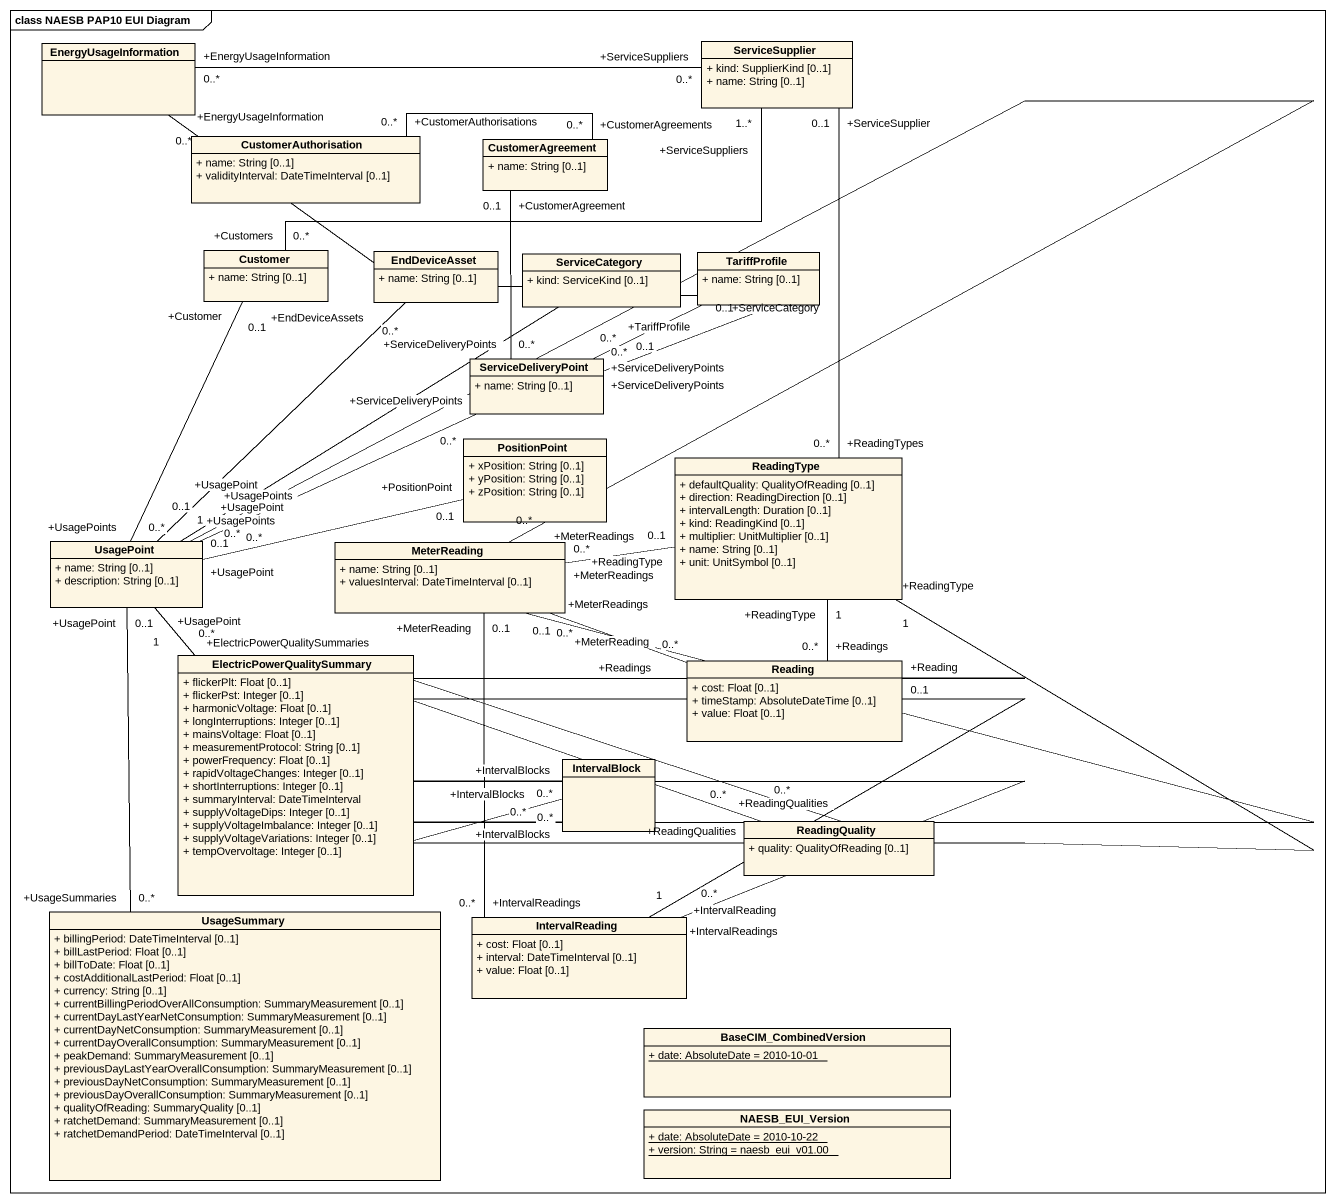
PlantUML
@startuml
mainframe class NAESB PAP10 EUI Diagram
hide circle
hide empty members
skinparam classAttributeIconSize 0
class EnergyUsageInformation
class ServiceSupplier {
  + kind: SupplierKind [0..1]
  + name: String [0..1]
}
class CustomerAuthorisation {
  + name: String [0..1]
  + validityInterval: DateTimeInterval [0..1]
}
class CustomerAgreement {
  + name: String [0..1]
}
class Customer {
  + name: String [0..1]
}
class EndDeviceAsset {
  + name: String [0..1]
}
class ServiceCategory {
  + kind: ServiceKind [0..1]
}
class TariffProfile {
  + name: String [0..1]
}
class ServiceDeliveryPoint {
  + name: String [0..1]
}
class PositionPoint {
  + xPosition: String [0..1]
  + yPosition: String [0..1]
  + zPosition: String [0..1]
}
class ReadingType {
  + defaultQuality: QualityOfReading [0..1]
  + direction: ReadingDirection [0..1]
  + intervalLength: Duration [0..1]
  + kind: ReadingKind [0..1]
  + multiplier: UnitMultiplier [0..1]
  + name: String [0..1]
  + unit: UnitSymbol [0..1]
}
class UsagePoint {
  + name: String [0..1]
  + description: String [0..1]
}
class MeterReading {
  + name: String [0..1]
  + valuesInterval: DateTimeInterval [0..1]
}
class ElectricPowerQualitySummary {
  + flickerPlt: Float [0..1]
  + flickerPst: Integer [0..1]
  + harmonicVoltage: Float [0..1]
  + longInterruptions: Integer [0..1]
  + mainsVoltage: Float [0..1]
  + measurementProtocol: String [0..1]
  + powerFrequency: Float [0..1]
  + rapidVoltageChanges: Integer [0..1]
  + shortInterruptions: Integer [0..1]
  + summaryInterval: DateTimeInterval
  + supplyVoltageDips: Integer [0..1]
  + supplyVoltageImbalance: Integer [0..1]
  + supplyVoltageVariations: Integer [0..1]
  + tempOvervoltage: Integer [0..1]
}
class Reading {
  + cost: Float [0..1]
  + timeStamp: AbsoluteDateTime [0..1]
  + value: Float [0..1]
}
class IntervalBlock
class ReadingQuality {
  + quality: QualityOfReading [0..1]
}
class UsageSummary {
  + billingPeriod: DateTimeInterval [0..1]
  + billLastPeriod: Float [0..1]
  + billToDate: Float [0..1]
  + costAdditionalLastPeriod: Float [0..1]
  + currency: String [0..1]
  + currentBillingPeriodOverAllConsumption: SummaryMeasurement [0..1]
  + currentDayLastYearNetConsumption: SummaryMeasurement [0..1]
  + currentDayNetConsumption: SummaryMeasurement [0..1]
  + currentDayOverallConsumption: SummaryMeasurement [0..1]
  + peakDemand: SummaryMeasurement [0..1]
  + previousDayLastYearOverallConsumption: SummaryMeasurement [0..1]
  + previousDayNetConsumption: SummaryMeasurement [0..1]
  + previousDayOverallConsumption: SummaryMeasurement [0..1]
  + qualityOfReading: SummaryQuality [0..1]
  + ratchetDemand: SummaryMeasurement [0..1]
  + ratchetDemandPeriod: DateTimeInterval [0..1]
}
class IntervalReading {
  + cost: Float [0..1]
  + interval: DateTimeInterval [0..1]
  + value: Float [0..1]
}
class BaseCIM_CombinedVersion {
  {static} + date: AbsoluteDate = 2010-10-01
}
class NAESB_EUI_Version {
  {static} + date: AbsoluteDate = 2010-10-22
  {static} + version: String = naesb_eui_v01.00
}
EnergyUsageInformation "+EnergyUsageInformation\n0..*" -right- "+ServiceSuppliers\n0..*" ServiceSupplier
EnergyUsageInformation "+EnergyUsageInformation\n0..*" -- "+UsagePoints\n0..*" UsagePoint
ServiceSupplier "+ServiceSuppliers\n1..*" -left- "+Customers\n0..*" Customer
ServiceSupplier "+ServiceSupplier\n0..1" -- "+ReadingTypes\n0..*" ReadingType
CustomerAuthorisation "+CustomerAuthorisations\n0..*" -right- "+CustomerAgreements\n0..*" CustomerAgreement
CustomerAgreement "+CustomerAgreement\n0..1" -- "+ServiceDeliveryPoints\n0..*" ServiceDeliveryPoint
ServiceDeliveryPoint "+ServiceDeliveryPoints\n0..*" -up- "+ServiceCategory\n0..1" ServiceCategory
ServiceDeliveryPoint "+ServiceDeliveryPoints\n0..*" -right- "+TariffProfile\n0..1" TariffProfile
UsagePoint "+UsagePoints\n0..*" -up- "+Customer\n0..1" Customer
UsagePoint "+UsagePoint\n0..1" -up- "+EndDeviceAssets\n0..*" EndDeviceAsset
UsagePoint "+UsagePoints\n0..*" -right- "+ServiceDeliveryPoints\n0..*" ServiceDeliveryPoint
UsagePoint "+UsagePoint\n0..1" -right- "+PositionPoint\n0..1" PositionPoint
UsagePoint "+UsagePoint\n1" -right- "+MeterReadings\n0..*" MeterReading
UsagePoint "+UsagePoint\n1" -- "+ElectricPowerQualitySummaries\n0..*" ElectricPowerQualitySummary
UsagePoint "+UsagePoint\n0..1" -- "+UsageSummaries\n0..*" UsageSummary
MeterReading "+MeterReadings\n0..*" -right- "+ReadingType\n0..1" ReadingType
MeterReading "+MeterReading\n0..1" -- "+IntervalReadings\n0..*" IntervalReading
Reading "+Readings\n0..*" -up- "+ReadingType\n1" ReadingType
Reading "+Readings\n0..*" -left- "+MeterReadings\n0..*" MeterReading
IntervalBlock "+IntervalBlocks\n0..*" -up- "+ReadingType\n1" ReadingType
IntervalBlock "+IntervalBlocks\n0..*" -up- "+MeterReading\n0..1" MeterReading
IntervalBlock "+IntervalBlocks\n0..*" -- "+IntervalReadings\n0..*" IntervalReading
ReadingQuality "+ReadingQualities\n0..*" -up- "+Reading\n0..1" Reading
ReadingQuality "+ReadingQualities\n0..*" -left- "+IntervalReading\n1" IntervalReading
@enduml
